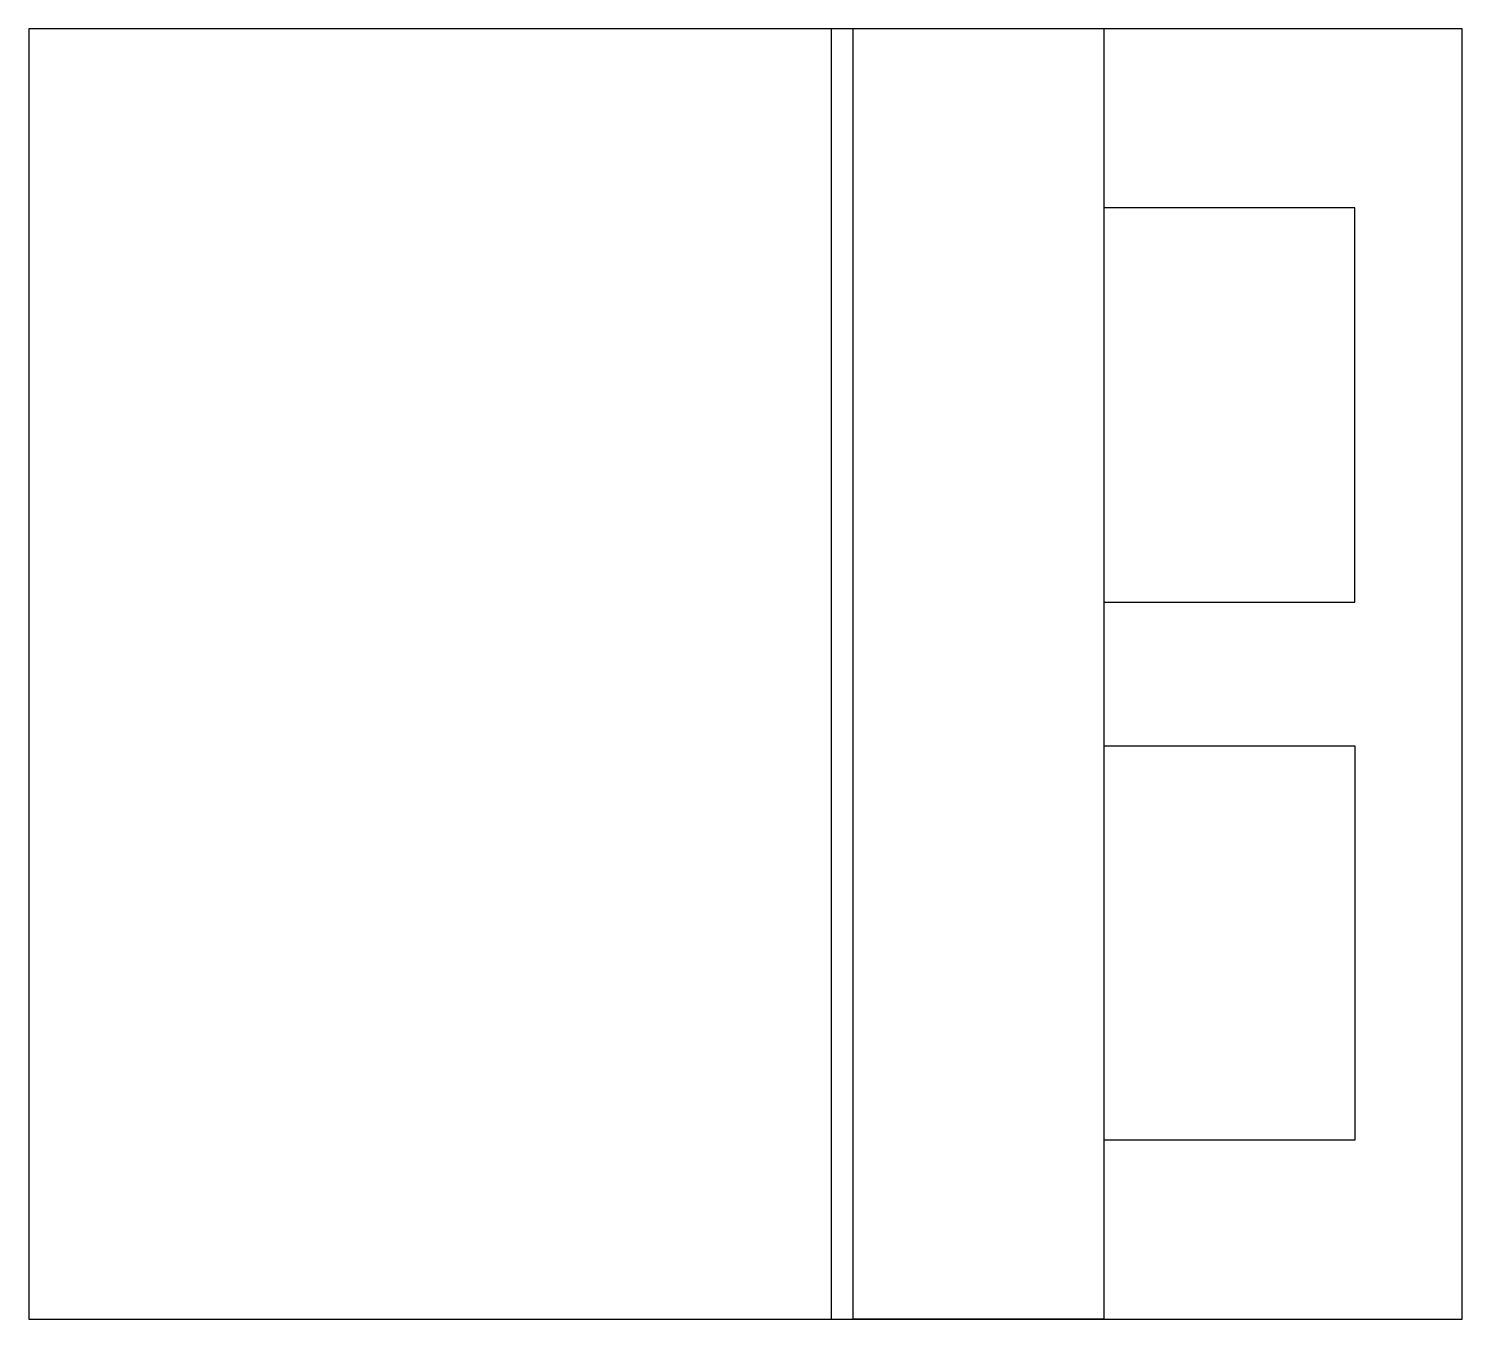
# Model space of a CAD drawing. Extents: x -200 to 0, y -180 to 0.
import ezdxf

# ---------------------------------------------------------------- set-up
doc = ezdxf.new("R2010")
doc.units = 0
doc.header["$MEASUREMENT"] = 0
doc.layers.get('0').update_dxf_attribs({"linetype": 'CONTINUOUS'})

msp = doc.modelspace()

# ---------------------------------------------------------------- linework, layer by layer
at = {"color": 0, "linetype": 'ByBlock'}
for p, q in [((-88, -180), (-88, 0)), ((-85, -180), (-85, 0)), ((-50, 0), (-50, -180)), ((-15, -25), (-50, -25)), ((-15, -80), (-15, -25)), ((-50, -80), (-15, -80)), ((-50, -100), (-15, -100)), ((-15, -100), (-15, -155)), ((-15, -155), (-50, -155)), ((-50, -180), (-85, -180))]:
    msp.add_line(p, q, dxfattribs=at)
msp.add_lwpolyline([(-200, -180), (0, -180), (0, 0), (-200, 0)], close=True, dxfattribs=at)

doc.saveas('drawing.dxf')
